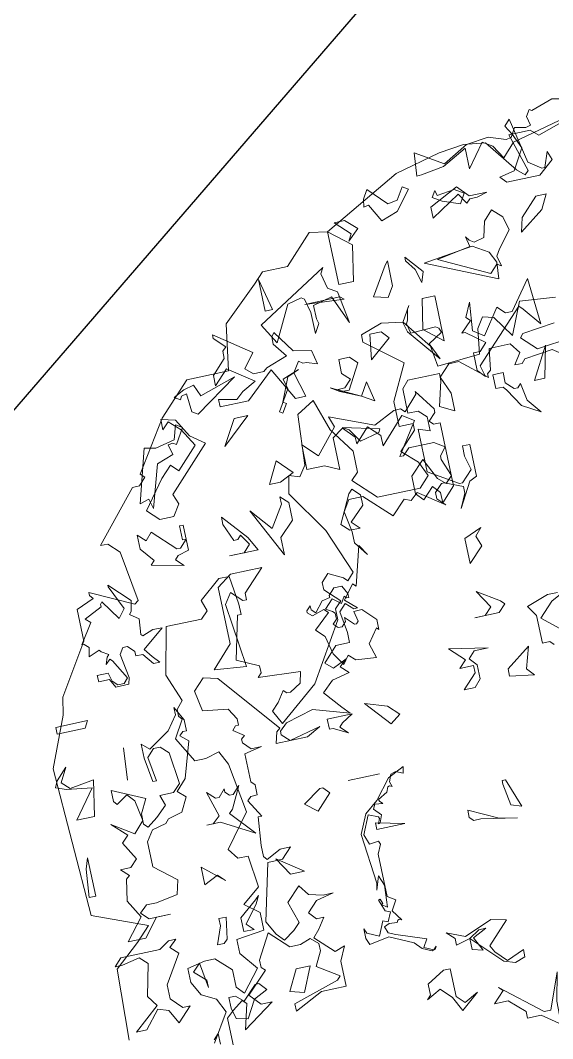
# Model space of a CAD drawing. Header units: millimetres. Extents: x 348 to 2201, y 118 to 1049.
# Drawn here: x 859.181 to 859.528, y 525.465 to 526.129 of the extents above; entities that cross this region are included whole.
import ezdxf

# ---------------------------------------------------------------- set-up
doc = ezdxf.new("R2010")
doc.units = ezdxf.units.MM
doc.layers.add('ARBRE', color=251, linetype='Continuous', lineweight=13)
doc.layers.add('mur vue', color=7, linetype='Continuous', lineweight=13)

# ---------------------------------------------------------------- blocks, each defined once
blk = doc.blocks.new('WMF26', base_point=(0, 0.0008))
at = {"color": 85}
blk.add_lwpolyline([(13.0496, -4.688), (13.0199, -5.387), (12.7721, -5.5977), (12.6346, -5.7369), (13.1582, -5.9476), (13.2233, -7.4181), (13.0199, -7.9055), (12.9837, -8.0792), (12.6708, -8.5666), (12.6708, -8.8803), (12.4963, -8.9527), (12.5251, -8.989), (12.5251, -9.0178), (12.111, -8.8144), (12.0739, -8.8441), (12.1472, -9.3381), (12.2485, -9.4401), (12.3209, -9.4401), (11.8994, -9.9284), (11.8269, -9.9284), (11.7611, -10.0008), (11.7973, -10.037), (11.477, -10.5245), (11.165, -10.8381), (10.75, -10.8381), (10.6776, -11.2893), (10.3277, -11.6096), (10.2264, -11.7108), (9.9786, -11.7108), (9.7028, -11.9875), (9.5274, -11.9578), (8.756, -12.3728), (8.3048, -12.4823), (8.0578, -12.5119), (7.8462, -12.4823), (7.6066, -12.162), (7.5342, -12.097), (7.4979, -12.1332), (7.6066, -12.5119), (7.395, -12.5119), (7.3226, -12.4461), (6.6606, -12.6568)], dxfattribs=at)
at = {"color": 106}
for points in [[(12.2427, -4.5184), (12.1908, -4.5711), (12.1908, -4.4657)], [(8.8441, -3.8045), (8.8441, -3.9132), (9.0836, -4.0886), (9.2211, -4.0886), (9.2211, -4.1536), (9.3677, -4.2919), (9.5052, -4.2919), (9.3965, -4.4006), (9.4327, -4.4377), (9.0474, -4.1174), (8.9816, -4.1174), (8.8441, -4.4665), (8.9091, -4.1899), (8.9091, -4.0515), (8.6325, -3.8045), (8.5238, -3.9132), (8.56, -3.9132), (8.56, -4.2919), (8.5238, -4.2919), (8.5238, -4.1899), (8.2826, -3.942), (8.3492, -3.8045), (8.3492, -3.5641)], [(9.9926, -4.5398), (10.1317, -4.4665), (10.0947, -4.5027), (10.0947, -4.6122), (9.9201, -4.7135), (9.8551, -4.7135), (9.8551, -4.4377), (9.7826, -4.3644), (9.6435, -4.4377), (9.8189, -4.2919), (9.8913, -4.4377), (9.9926, -4.5398), (9.9926, -4.5398)], [(9.6073, -4.9613), (9.7464, -4.9251), (9.7464, -4.9901), (9.8189, -5.0634), (9.6435, -4.9901), (9.3677, -5.0996), (9.2211, -5.0634), (9.4327, -4.8526), (9.3965, -4.7859), (9.2952, -4.6773), (9.1199, -4.7497), (9.1199, -4.6773), (9.2211, -4.641), (9.3315, -4.6773), (9.6073, -4.9613), (9.6073, -4.9613)], [(12.0163, -4.7859), (12.0163, -4.8889), (11.9513, -4.8889), (11.8772, -4.823), (11.7397, -4.9613), (11.7034, -4.9613), (11.6376, -4.8889), (11.7759, -4.823), (11.8772, -4.6484), (11.9875, -4.6773), (12.0163, -4.7859), (12.0163, -4.7859)], [(9.6073, -4.9613), (9.5052, -5.0272), (9.4327, -5.0272), (9.5711, -4.9613), (9.5052, -4.823), (9.6073, -4.8526), (9.6073, -4.9613), (9.6073, -4.9613)], [(11.3173, -5.0272), (11.179, -5.0272), (11.2885, -4.7859), (11.426, -4.823), (11.3173, -5.0272), (11.3173, -5.0272)], [(12.7145, -4.9251), (12.8602, -4.7497), (12.9623, -4.7497), (12.7145, -4.9613), (12.7869, -5.0634), (12.7145, -5.3763), (12.7869, -5.4487), (12.9623, -5.4125), (13.0347, -5.4125), (12.9623, -5.4849), (12.5762, -5.4849), (12.4749, -5.5508), (12.4016, -5.5508), (12.4749, -5.4849), (12.4016, -5.4125), (12.5762, -5.1358), (12.5762, -4.9975), (12.4749, -4.8889), (12.4016, -4.8889), (12.5399, -4.7497), (12.6124, -4.8889), (12.7145, -4.9251), (12.7145, -4.9251)], [(10.2099, -6.4589), (10.3417, -6.3544), (10.4281, -6.1683), (10.3779, -5.6751), (10.3935, -5.6093), (10.3466, -5.7418), (10.3096, -5.6397), (10.3269, -5.4273), (10.3795, -5.4635), (10.3623, -5.4701), (10.3804, -5.5187), (10.3977, -5.5121), (10.3557, -5.3968), (10.3079, -5.3754), (10.3499, -5.2849), (10.3968, -5.3063), (10.4611, -5.1671), (10.5755, -5.2206), (10.5944, -5.27), (10.5953, -5.1737), (10.5697, -5.1079), (10.3721, -5.1408), (10.1433, -5.0346), (10.0799, -4.9621), (9.9893, -4.9201), (9.9547, -4.9333), (9.9432, -4.9572), (9.972, -4.9267), (10.0626, -4.9687), (10.0156, -5.0453), (10.3005, -5.1507), (10.3713, -5.1803), (10.3952, -5.247), (10.3433, -5.2668), (10.2651, -5.2602), (10.2528, -5.2799), (10.2355, -5.2865), (10.2165, -5.2783), (10.2898, -5.3812), (10.2305, -5.4783), (10.3087, -5.5294), (10.3071, -5.9468), (10.2651, -6.0374), (10.2783, -6.072), (10.368, -6.0588), (10.4051, -6.1609), (10.3219, -6.342), (10.2272, -6.3017), (10.2206, -6.2844), (10.2429, -6.2366), (10.2256, -6.2432), (10.1959, -6.3132), (10.2585, -6.3856), (10.2379, -6.4285), (10.1605, -6.421), (10.1861, -6.4474), (10.1927, -6.4647), (10.1004, -6.519), (10.0782, -6.5668), (10.0609, -6.5734), (10.037, -6.5627), (10.0543, -6.6112), (10.0247, -6.6812), (9.9761, -6.6993), (9.9045, -6.6664), (9.8921, -6.7306), (10.0535, -6.6516), (10.2099, -6.4589), (10.2099, -6.4589)], [(12.2995, -5.2009), (12.2271, -5.275), (12.1908, -5.0272), (12.1908, -5.0996), (12.2995, -5.2009), (12.2995, -5.2009)], [(11.9513, -5.587), (11.9513, -5.6595), (11.8772, -5.6595), (11.9134, -5.4487), (11.9513, -5.4125), (12.0163, -5.4125), (11.9513, -5.587), (11.9513, -5.587)], [(11.7397, -5.6232), (11.5651, -5.7624), (11.5289, -5.7986), (11.5651, -5.7253), (11.7034, -5.5508), (11.6376, -5.4849), (11.7397, -5.4849), (11.7397, -5.6232), (11.7397, -5.6232)], [(12.6857, -5.8348), (12.7869, -6.0094), (12.7507, -6.2202), (12.7145, -6.2498), (12.7869, -6.3222), (12.6857, -6.3222), (12.6124, -6.3947), (12.7145, -6.5701), (12.6486, -6.6351), (12.7869, -6.7734), (12.5762, -6.6351), (12.4749, -6.7438), (12.5111, -6.9488), (12.5762, -7.0212), (12.6857, -6.9488), (12.7145, -6.985), (12.7145, -7.0937), (12.4016, -6.9488), (12.4749, -6.8096), (12.4749, -6.7076), (12.4387, -6.6713), (12.3357, -6.7438), (12.2271, -6.8459), (12.2633, -6.9488), (12.125, -6.9488), (12.0525, -7.0212), (12.0888, -7.3333), (12.1612, -7.4066), (12.2271, -7.4066), (12.2995, -7.3333), (12.2633, -7.0937), (12.2995, -7.0937), (12.3357, -7.3333), (12.3357, -7.4724), (12.2633, -7.4066), (12.0525, -7.5449), (11.9513, -7.6832), (11.9513, -7.7556), (11.8772, -7.6173), (11.8772, -7.5086), (11.9134, -7.5086), (11.9513, -7.4724), (11.8772, -7.4066), (11.9875, -7.0575), (12.0888, -6.9488), (12.0163, -6.8821), (12.0888, -6.7438), (12.2271, -6.7076), (12.2633, -6.6713), (12.4016, -6.6351), (12.4749, -6.5338), (12.4749, -6.286), (12.2633, -6.1115), (12.2995, -5.9723), (12.5111, -5.9361), (12.6124, -5.9361), (12.6857, -5.8711), (12.6124, -5.7986), (12.4016, -5.7986), (12.5399, -5.7986), (12.6857, -5.6232), (12.8602, -5.6232), (12.6857, -5.8348), (12.6857, -5.8348)], [(9.3315, -6.0744), (9.3677, -6.1115), (9.3677, -6.1839), (9.0836, -6.0456), (8.9091, -6.0094), (9.259, -6.0744), (9.3315, -6.0744), (9.3315, -6.0744)], [(11.2885, -6.1115), (11.0415, -5.9361), (11.179, -5.9361), (11.2885, -6.1115), (11.2885, -6.1115)], [(12.0163, -6.0094), (12.0163, -6.1839), (11.8121, -6.0094), (11.8772, -6.0744), (12.0163, -6.0094), (12.0163, -6.0094)], [(8.9816, -6.3585), (8.9816, -6.3947), (8.9453, -6.3947), (8.8441, -6.1115), (8.9453, -6.1477), (8.9816, -6.3585), (8.9816, -6.3585)], [(13.1418, -6.1238), (13.1121, -6.3996), (13.0759, -6.5017), (13.0759, -6.1238), (13.1418, -6.1238), (13.1418, -6.1238)], [(10.27, -6.2498), (9.9926, -6.1839), (10.27, -6.1839), (10.27, -6.2498), (10.27, -6.2498)], [(11.8772, -6.5701), (11.8121, -6.5701), (11.7397, -6.6351), (11.8121, -6.8821), (11.7397, -6.8096), (11.7034, -6.8096), (11.6376, -6.8821), (11.6376, -6.8459), (11.6013, -6.8096), (11.5651, -6.8096), (11.4927, -6.8821), (11.6013, -6.6713), (11.6376, -6.6351), (11.426, -6.3947), (11.7397, -6.5701), (11.8772, -6.5701), (11.8772, -6.5701)], [(10.7286, -6.6886), (10.6973, -6.6886), (10.6422, -6.6269), (10.7904, -6.4779), (10.9073, -6.5717), (10.7286, -6.6886), (10.7286, -6.6886)], [(10.1317, -6.7076), (10.4438, -6.7076), (10.1317, -6.7076), (10.1317, -6.7076)], [(12.8898, -7.1587), (13.136, -7.195), (13.2381, -7.232), (13.2093, -7.2971), (13.0998, -7.4066), (13.1731, -7.2682), (13.0998, -7.195), (12.8602, -7.232), (12.9261, -6.8821), (13.0998, -6.8821), (12.8898, -7.1587), (12.8898, -7.1587)], [(9.9201, -7.3333), (9.8189, -7.232), (9.9201, -7.1587), (10.1317, -7.4066), (9.9201, -7.3333), (9.9201, -7.3333)], [(10.517, -7.232), (10.517, -7.3333), (10.27, -7.3333), (10.3787, -7.2682), (10.4149, -7.232), (10.3425, -7.1587), (10.4808, -7.232), (10.517, -7.232), (10.517, -7.232)], [(12.5399, -7.1587), (12.5111, -7.4724), (12.5399, -7.1587), (12.5399, -7.1587)], [(8.6975, -7.4428), (8.4579, -7.6173), (8.5238, -7.4066), (8.4579, -7.3333), (8.6975, -7.3703), (8.6975, -7.4428), (8.6975, -7.4428)], [(9.0178, -7.4724), (9.0178, -7.5449), (9.1561, -7.5449), (9.0836, -7.6173), (9.2211, -7.7556), (8.8441, -7.6832), (8.9816, -7.6832), (9.0474, -7.6173), (8.9816, -7.5449), (8.9816, -7.4066), (9.0474, -7.3333), (9.1561, -7.3333), (9.0178, -7.4724), (9.0178, -7.4724)], [(8.2463, -7.6173), (8.3196, -7.6173), (8.3196, -7.894), (8.3855, -7.996), (8.1739, -8.0685), (8.0726, -8.0685)], [(7.9343, -8.1047), (8.1451, -7.996), (8.2826, -7.8577), (7.9993, -7.6173)], [(8.2101, -7.5811), (8.2463, -7.6173), (8.2463, -7.6173)], [(13.1121, -7.805), (12.7985, -7.805), (12.8363, -7.7392), (13.1121, -7.7392), (13.1121, -7.805), (13.1121, -7.805)], [(10.1894, -7.8981), (10.2478, -7.8182), (10.3277, -7.9401), (10.3697, -8.1204), (10.4495, -8.2011), (10.2898, -8.3443), (10.3277, -8.3814), (10.4495, -8.3443), (10.4915, -8.3814), (10.4915, -8.4028), (10.4495, -8.4448), (10.4495, -8.4028), (10.4117, -8.3649), (10.3277, -8.4653), (10.2478, -8.4826), (10.2478, -8.5032), (10.1894, -8.5666), (10.1087, -8.5666), (10.0667, -8.4826), (10.0667, -8.4448), (10.0873, -8.4448), (10.1087, -8.4653), (10.1474, -8.4028), (10.2272, -8.4653), (10.3112, -8.3814), (10.2478, -8.3443), (10.2272, -8.3229), (10.2272, -8.2644), (10.2692, -8.2225), (10.2272, -8.1796), (10.1894, -8.1796), (10.1474, -8.2225), (10.1474, -8.2644), (10.0667, -8.1796), (10.0453, -8.1796), (10.0247, -8.2011), (10.0453, -8.3023), (9.9654, -8.3023), (9.8444, -8.1796), (9.8444, -8.0784), (9.865, -8.0998), (9.9654, -7.9615), (9.9234, -7.8182), (10.1251, -7.8396), (10.1894, -7.8981), (10.1894, -7.8981)], [(8.8078, -7.996), (8.7337, -8.0685), (8.8441, -8.2439), (8.6325, -8.1047), (8.5962, -8.0685), (8.6687, -7.996), (8.9091, -7.996), (8.8078, -7.996), (8.8078, -7.996)], [(11.2885, -8.2439), (11.2885, -8.8037), (11.1428, -8.9058), (10.8299, -8.9058), (11.0415, -8.695), (11.0415, -8.6292), (11.0777, -8.6292), (11.179, -8.7313), (11.2523, -8.6292), (11.179, -7.996), (11.4927, -8.0323), (11.2885, -8.2439), (11.2885, -8.2439)], [(12.5062, -8.1517), (12.6132, -8.1517), (12.6132, -8.215), (12.5062, -8.215), (12.4839, -8.1294), (12.4387, -8.085), (12.3753, -8.085), (12.3308, -8.1294), (12.4387, -8.3221), (12.4609, -8.3443), (12.5062, -8.2999), (12.4839, -8.3665), (12.4609, -8.3896), (12.5284, -8.4291), (12.5457, -8.4513), (12.6527, -8.4069), (12.6354, -8.4966), (12.675, -8.5361), (12.698, -8.5361), (12.5679, -8.7288), (12.6132, -8.7733), (12.4387, -8.8581), (12.4387, -8.8811), (12.4214, -8.9033), (12.2913, -8.7115), (12.2238, -8.7963), (12.3308, -9.0326), (12.3308, -9.0507), (12.139, -8.8581), (12.1612, -8.751), (12.1843, -8.7288), (12.0995, -8.6662), (12.1167, -8.5139), (12.0995, -8.4966), (11.9924, -8.5361), (11.9019, -8.5361), (12.1167, -8.3665), (12.0542, -8.2826), (11.9924, -8.215), (12.0542, -8.215), (12.139, -8.3221), (12.2065, -8.3221), (12.2065, -8.3665), (12.2682, -8.4291), (12.3135, -8.4291), (12.353, -8.3665), (12.3135, -8.1294), (12.3308, -8.0669), (12.4609, -8.0669), (12.5062, -8.1517), (12.5062, -8.1517)], [(8.6687, -8.8399), (8.7337, -8.7675), (8.6975, -8.6654), (8.8441, -8.5197), (8.8441, -8.7675), (8.6687, -8.8399), (8.6687, -8.8399)], [(10.6554, -9.2549), (10.517, -9.4665), (10.517, -9.5389), (10.4438, -9.4665), (10.4438, -9.2911), (10.5903, -9.1528), (10.5903, -8.9783), (10.8299, -9.4665), (10.6554, -9.2549), (10.6554, -9.2549)], [(9.9926, -9.1528), (9.8551, -9.4294), (9.8189, -9.4665), (9.7464, -9.3932), (9.7464, -9.2911), (9.8913, -9.1528), (9.8189, -9.0804), (9.9201, -9.0804), (9.9926, -9.1528), (9.9926, -9.1528)], [(10.9682, -9.0804), (10.9024, -9.1528), (10.9682, -9.2549), (11.0044, -9.2187), (11.0415, -9.2187), (11.1139, -9.3932), (11.1139, -9.4665), (10.9024, -9.2187), (10.8299, -9.0804), (11.1139, -9.0804), (10.9682, -9.0804), (10.9682, -9.0804)], [(11.8409, -9.1899), (11.9513, -9.3273), (11.9513, -9.4665), (11.8772, -9.3932), (11.8121, -9.4665), (11.6013, -9.2549), (11.5651, -9.2549), (11.4927, -9.3273), (11.5289, -9.3273), (11.5289, -9.4665), (11.4927, -9.4665), (11.4927, -9.2187), (11.6013, -9.1899), (11.6376, -9.1528), (11.5651, -9.0804), (11.8772, -9.1528), (11.8409, -9.1899), (11.8409, -9.1899)], [(9.0474, -9.3273), (9.1561, -9.2187), (9.2211, -9.2911), (9.2211, -9.4665), (9.0836, -9.604), (8.9816, -9.3932), (8.9091, -9.3273), (8.8441, -9.3932), (8.9091, -9.5678), (8.9091, -9.604), (8.8441, -9.6773), (8.9453, -9.7423), (9.1923, -9.7423), (9.259, -9.6773), (9.2952, -9.6773), (9.0836, -9.9901), (9.1923, -10.0626), (9.4327, -9.8148), (9.4327, -9.9177), (9.5422, -10.0263), (9.6797, -9.888), (9.6797, -9.9539), (9.7826, -10.0626), (9.8913, -9.9901), (9.8913, -9.6773), (10.0296, -9.7423), (10.2042, -9.7423), (10.2042, -9.9901), (10.0659, -9.851), (9.8551, -10.0914), (9.8913, -10.2009), (9.469, -10.0263), (9.259, -10.1284), (9.1923, -10.1284), (9.1561, -10.0914), (9.0178, -10.2371), (9.0178, -10.2659), (8.8729, -10.0626), (8.8729, -10.0263), (8.9453, -9.9539), (8.9091, -9.9177), (8.8441, -9.9177), (8.8441, -9.2911), (8.9816, -9.1528), (8.9816, -9.2549), (9.0474, -9.3273), (9.0474, -9.3273)], [(11.8121, -9.6773), (11.6013, -9.9539), (11.4927, -10.0626), (11.426, -9.9901), (11.216, -10.2009), (11.3173, -10.3763), (11.426, -10.4775), (11.4927, -10.4125), (11.4927, -10.5137), (11.3535, -10.4775), (11.2523, -10.3022), (11.1139, -10.2009), (11.5289, -9.7785), (11.4927, -9.6773), (11.5651, -9.5678), (11.7034, -9.5678), (11.8121, -9.6773), (11.8121, -9.6773)], [(10.4808, -9.888), (10.3425, -9.7423), (10.4808, -9.6773), (10.5903, -9.6773), (10.4808, -9.888), (10.4808, -9.888)], [(11.3939, -10.2462), (11.4252, -10.2659), (11.4713, -10.2602), (11.4474, -10.1597), (11.6137, -10.0996), (11.7421, -9.6838), (11.766, -9.7835), (11.8599, -9.7563), (11.7084, -10.2783), (11.5964, -10.2519), (11.4062, -10.2964), (11.3642, -10.4339), (11.3025, -10.396), (11.3939, -10.2462), (11.3939, -10.2462)], [(8.1451, -10.0914), (8.1739, -10.1284), (8.2463, -10.1284), (8.2463, -10.2659), (8.1451, -10.2659), (8.1451, -10.1647), (8.0726, -10.0914), (8.0356, -10.0914), (7.9993, -10.1284), (7.9705, -9.9539), (7.861, -9.8148), (8.0356, -9.9177), (8.1451, -10.0914), (8.1451, -10.0914)], [(9.6377, -9.9053), (9.7217, -10.0338), (9.7835, -10.0716), (9.4286, -9.9811), (9.4476, -9.9506), (9.6377, -9.9053), (9.6377, -9.9053)], [(7.6865, -10.4413), (7.7589, -10.1284), (7.861, -10.1284), (7.6865, -10.4413), (7.6865, -10.4413)], [(10.6554, -10.3763), (10.9386, -10.1284), (10.7937, -10.3763), (10.6554, -10.3763), (10.6554, -10.3763)], [(8.3855, -10.5137), (8.3196, -10.5137), (8.2463, -10.5862), (8.4217, -10.7245), (8.4579, -10.7245), (8.3492, -10.8266), (8.3855, -10.8637), (8.3196, -11.0012), (8.3492, -10.7245), (8.2463, -10.6521), (8.0726, -10.8999), (7.9993, -10.8266), (7.9343, -10.8266), (7.7227, -11.1107), (7.6865, -10.6521), (7.8248, -10.8266), (7.861, -10.8637), (8.3492, -10.3763), (8.3196, -10.2659), (8.3855, -10.3392), (8.3855, -10.5137), (8.3855, -10.5137)], [(9.5373, -10.331), (9.7324, -10.4174), (9.8189, -10.4709), (9.5373, -10.331), (9.4607, -10.4545), (9.4204, -10.2577), (9.5373, -10.331), (9.5373, -10.331)], [(10.2964, -10.4322), (10.2651, -10.4133), (10.3186, -10.3269), (10.3499, -10.3458), (10.2239, -10.5492), (10.247, -10.6496), (10.0815, -10.7097), (10.1976, -10.6611), (10.2964, -10.4322), (10.2964, -10.4322)], [(9.7464, -10.4413), (9.6797, -10.4413), (9.6073, -10.5137), (9.6797, -10.5862), (9.6797, -10.7245), (9.5711, -10.7245), (9.5052, -10.6521), (9.6435, -10.4125), (9.7168, -10.4125), (9.7464, -10.4413), (9.7464, -10.4413)], [(10.3425, -10.7616), (10.6191, -10.5137), (10.9024, -10.5137), (10.9024, -10.5862), (10.7278, -10.55), (10.6554, -10.6158), (10.517, -10.6883), (10.7649, -10.8637), (10.9024, -10.7245), (10.9024, -10.8266), (10.7649, -10.9649), (10.7649, -11.0374), (10.7278, -11.0736), (10.8299, -11.1765), (10.8299, -11.2127), (10.4808, -10.9649), (10.5903, -10.8266), (10.517, -10.7616), (10.4149, -10.7616), (10.3787, -10.7904), (10.168, -10.8637), (10.27, -11.0012), (10.27, -11.0736), (10.2404, -11.1107), (10.0947, -10.8999), (9.9201, -10.8637), (9.8913, -10.7245), (9.9926, -10.7616), (10.0296, -10.7616), (10.0659, -10.7904), (10.1317, -10.6883), (10.0659, -10.4413), (10.168, -10.4413), (10.3425, -10.7616), (10.3425, -10.7616)], [(8.9231, -11.0629), (8.9453, -10.9567), (8.9643, -10.9262), (8.9404, -10.8258), (8.6942, -10.8365), (8.6638, -10.8176), (8.6481, -10.7739), (8.7873, -10.6875), (8.7156, -10.5245), (8.9717, -10.8455), (8.9956, -10.9452), (8.9033, -11.0934), (8.9231, -11.0629), (8.9231, -11.0629)], [(11.1798, -10.5245), (11.1963, -10.7056), (11.2465, -10.6941), (11.2654, -10.6628), (11.3206, -10.6973), (11.2119, -10.75), (11.1123, -10.7739), (11.0637, -10.6578), (10.7039, -10.7698), (11.1246, -10.4907), (11.1798, -10.5245), (11.1798, -10.5245)], [(9.2211, -10.8999), (9.1561, -10.8266), (9.3677, -10.6521), (9.3315, -10.8999), (9.2211, -10.8999), (9.2211, -10.8999)], [(8.7626, -11.1329), (8.6391, -11.1329), (8.6391, -10.6875), (8.8194, -10.8365), (8.7626, -11.1329), (8.7626, -11.1329)], [(7.0995, -12.5457), (7.5803, -12.4321), (7.7029, -12.302), (7.782, -12.437), (7.875, -12.4946), (8.0496, -12.2682), (8.0504, -12.4749), (8.2941, -12.3423), (8.5189, -12.3102), (8.5658, -12.3045), (8.5452, -12.5325), (8.2784, -12.367), (8.0314, -12.5053), (7.81, -12.5309), (7.642, -12.4708), (7.5926, -12.4823), (7.5391, -12.5687), (7.4329, -12.5457), (7.3827, -12.558), (7.4033, -12.6478), (7.3654, -12.7095), (7.3407, -12.6947), (7.1258, -12.7663), (6.9134, -12.7211)], [(9.641, -11.4219), (9.5546, -11.3683), (9.5019, -11.053), (9.6204, -11.3321), (9.8106, -11.2868), (9.8065, -11.1559), (9.7942, -11.1049), (9.8477, -11.0184), (9.8493, -11.2251), (9.8823, -11.3651), (9.9127, -11.384), (10.0527, -11.3511), (10.2314, -11.0077), (10.3474, -11.2078), (9.6427, -11.6285), (9.6764, -11.5725), (9.641, -11.4219), (9.641, -11.4219)], [(7.9952, -11.1658), (7.9804, -11.3272), (8.0331, -11.4367), (8.1813, -11.5281), (8.6736, -11.4647), (7.9952, -11.1658), (7.9952, -11.1658)], [(8.5378, -11.4713), (8.2035, -11.5314), (8.2274, -11.6326), (8.1986, -11.5906), (8.1541, -11.5618), (8.0529, -11.5865), (8.0133, -11.7413), (7.9244, -11.8343), (7.8306, -11.7454), (7.7976, -11.6088), (7.9285, -11.4474), (7.9672, -11.3848), (7.9434, -11.2835), (7.9837, -11.3082), (8.0611, -11.2333), (8.5378, -11.4713), (8.5378, -11.4713)], [(9.0474, -11.5248), (9.0178, -11.561), (9.0178, -11.3148), (9.0836, -11.2127), (9.2211, -11.249), (9.0474, -11.5248), (9.0474, -11.5248)], [(8.8441, -11.5248), (8.8441, -11.561), (8.6975, -11.3873), (8.7337, -11.2852), (8.77, -11.4235), (8.8441, -11.5248), (8.8441, -11.5248)], [(9.5422, -11.3148), (9.5052, -11.2852), (9.8913, -11.3148), (9.5422, -11.3148), (9.5422, -11.3148)], [(10.2799, -11.6458), (10.2075, -11.3321), (10.2799, -11.3321), (10.2799, -11.6458), (10.2799, -11.6458)], [(9.3817, -11.4342), (9.5274, -11.4342), (9.5274, -11.9578), (9.3166, -11.7841), (9.3817, -11.4342), (9.3817, -11.4342)], [(7.4757, -11.8747), (7.3736, -11.8747), (7.4469, -11.7364), (7.6865, -11.561), (7.6503, -11.7001), (7.4757, -11.8747), (7.4757, -11.8747)], [(9.4451, -12.0303), (9.343, -12.0303), (9.2343, -11.9274), (9.343, -11.8261), (9.3068, -11.8912), (9.4451, -12.0303), (9.4451, -12.0303)], [(8.2101, -12.1225), (8.1088, -12.013), (7.9343, -12.013), (8.0356, -11.9834), (8.1088, -11.9834), (8.1451, -11.9471), (8.2101, -12.0492), (8.4942, -11.8747), (8.4942, -11.9834), (8.2101, -12.1225), (8.2101, -12.1225)], [(8.2076, -11.9554), (8.3764, -12.0171), (8.4629, -12.0706), (8.4242, -12.1324), (8.4126, -12.0822), (8.2373, -12.1027), (8.1508, -12.0492), (8.2076, -11.9554), (8.2076, -11.9554)], [(8.8243, -12.0114), (8.9898, -11.9513), (9.0845, -12.1299), (9.1339, -12.1184), (9.1207, -12.195), (9.0672, -12.2814), (8.8976, -12.1003), (8.8013, -12.1176), (8.728, -12.2345), (8.6728, -12.2007), (8.8243, -12.0114), (8.8243, -12.0114)], [(7.7779, -12.1274), (7.6297, -12.1579), (7.5119, -12.3621), (7.5737, -12.5111), (7.6297, -12.6033), (7.5737, -12.6593), (7.4815, -12.2139), (7.3629, -12.1274), (7.3325, -12.1274), (7.2765, -12.2756), (7.246, -12.1892), (7.3942, -12.0657), (7.7219, -12.0657), (7.7779, -12.1274), (7.7779, -12.1274)]]:
    blk.add_lwpolyline(points, dxfattribs=at)
at = {"color": 63}
for points in [[(12.0706, -4.7612), (12.1357, -4.8996), (12.274, -4.972), (12.3464, -5.1103), (12.3464, -5.2495), (12.1727, -5.2857), (12.0706, -5.2857), (11.9249, -5.1465), (11.9249, -4.972), (11.859, -4.8996), (11.6853, -5.1103), (11.8228, -5.2857), (11.8228, -5.4232), (11.547, -5.4594), (11.547, -5.634), (11.6853, -5.7443), (11.5108, -5.8818), (11.547, -6.1946), (11.6483, -6.1946), (11.7216, -6.2967), (11.4737, -6.617), (11.547, -7.1044), (11.6121, -7.2427), (11.7504, -7.2065), (11.859, -7.2065), (11.9982, -7.4543), (11.8953, -7.628), (11.9249, -7.6643), (11.9249, -7.7301), (11.859, -7.8034), (11.962, -8.0792), (11.859, -8.5378), (11.5108, -8.5378), (11.4375, -8.6028), (11.4737, -8.7132), (11.263, -8.8869), (11.1609, -8.8869), (11.1246, -8.6028), (11.1246, -8.5016), (11.1609, -8.5016), (11.263, -8.0792), (11.0522, -7.9779), (11.0522, -7.9055), (11.0884, -7.8684), (10.6735, -7.8396), (10.7031, -7.7301), (10.8118, -7.6643), (10.848, -7.6643), (10.8768, -7.6939), (10.9501, -7.5918), (11.0226, -7.5193), (10.9501, -7.381), (10.564, -7.6939), (10.2157, -8.2546), (10.2157, -8.3632), (10.1498, -8.4291), (10.2882, -8.5666), (10.2882, -8.6407), (10.2157, -8.7132), (10.0766, -8.6407), (10.0403, -8.6028), (9.9745, -8.6769), (10.1498, -9.1281), (10.4257, -9.5496), (10.3894, -9.7242), (10.2882, -9.688), (10.2157, -9.7892), (10.1787, -10.284), (10.0041, -10.387), (9.902, -10.0733), (9.7283, -9.8255), (9.7283, -9.6155), (9.8008, -9.5496), (9.5892, -9.3381), (9.1668, -9.3381), (9.0655, -9.4401), (9.1306, -9.5859), (9.2771, -9.7242), (9.1018, -9.8996), (9.1018, -9.9646), (9.2401, -9.9646), (9.2401, -10.2116), (9.0655, -10.5607), (9.4146, -10.8381), (9.4146, -10.9106), (9.203, -10.983), (8.9931, -10.9468), (8.7823, -10.6628), (8.7519, -10.4594), (8.3303, -10.4882), (8.2941, -10.736), (8.2282, -10.8381), (8.1195, -10.8085), (7.9812, -10.5977), (7.8429, -10.9106), (7.4938, -10.8744)], [(7.5597, -10.634), (7.8791, -10.5977), (7.9088, -10.5607), (7.7696, -10.4232), (7.4205, -10.4594)], [(7.3843, -10.2116), (7.6321, -10.387), (7.9088, -10.3507), (7.945, -10.3145), (8.0175, -10.3145), (7.945, -10.4232), (8.0175, -10.5245), (8.2282, -10.5245), (8.2579, -10.3145), (8.2941, -10.284), (8.2941, -10.2478), (8.5419, -10.4594), (8.6432, -10.4594), (8.7519, -10.3507), (8.6794, -10.1754), (8.6794, -10.0008), (8.8185, -10.0733), (8.7519, -10.3145), (8.7519, -10.387), (9.0655, -10.387), (9.1306, -10.3145), (9.1306, -10.0733), (9.0293, -10.0733), (8.956, -10.0008), (8.956, -9.8625), (9.0655, -9.8996), (9.0655, -9.4772), (8.7823, -9.3018), (8.7519, -9.3018), (8.6432, -9.4113), (8.6794, -9.5496), (8.6794, -9.6517), (8.6069, -9.6517), (8.6069, -9.3381), (8.6794, -9.3018), (8.8185, -9.0622), (8.7519, -9.2006), (8.7519, -9.2656), (8.9272, -9.3381), (8.956, -9.3381), (9.0293, -9.2656), (9.0293, -9.2006), (8.956, -9.1281), (9.203, -9.3018), (9.2771, -9.2368), (9.3422, -9.2656), (9.4805, -9.1281), (9.7283, -9.3751), (9.8658, -9.3751), (9.9382, -9.2656), (9.902, -9.0622), (9.902, -8.9527), (9.8008, -8.8144), (9.8658, -8.9165), (9.9745, -8.5378), (10.0041, -8.5666), (10.1128, -8.4291), (10.0041, -8.327), (10.0403, -8.327), (10.1128, -8.3929), (10.1787, -8.327), (10.1498, -8.1154), (10.1498, -8.0142), (10.2882, -8.0142), (10.4257, -7.8684), (10.3532, -7.8034), (10.2157, -7.8684), (10.2882, -7.8034), (10.2157, -7.7301), (10.3894, -7.6939), (10.4989, -7.5918), (10.3532, -7.4181), (10.2882, -7.344), (10.6372, -7.4543), (10.9131, -7.381), (10.9863, -7.3152), (10.9863, -7.2789), (10.9131, -7.2065), (10.601, -7.2789), (10.7393, -7.2065), (11.0522, -7.2065), (11.0226, -7.3152), (10.9863, -7.344), (11.4737, -7.9417), (11.6121, -7.9779), (11.7216, -7.8684), (11.6853, -7.6643), (11.4375, -7.628), (11.3716, -7.5193), (11.3716, -7.4543), (11.4013, -7.4543), (11.4375, -7.4181), (11.3354, -7.344), (11.3716, -7.3152), (11.3716, -7.2789), (11.2992, -7.2065), (11.1971, -7.2065), (11.3716, -7.1703), (11.3716, -6.8928), (11.3354, -6.8566), (11.3354, -6.7553), (11.4013, -6.7553), (11.4375, -6.7191), (11.3354, -6.5445), (11.3716, -6.5445), (11.4013, -6.2679), (11.4013, -6.1584), (11.3716, -6.1222), (11.2267, -6.1946), (11.1246, -6.1946), (11.2267, -6.0934), (11.3716, -6.0934), (11.5108, -5.5327), (11.4375, -5.3944), (11.3716, -5.3219), (11.263, -5.3944), (11.1971, -5.4594), (11.263, -5.671), (11.1246, -5.8093), (11.0522, -5.7072), (10.9131, -5.671), (10.8118, -5.671), (10.9863, -5.634), (11.0884, -5.5327), (11.0226, -5.4594), (10.9501, -5.4594), (11.0226, -5.3581), (11.0884, -5.2857), (10.9131, -5.1103), (10.8118, -5.1465), (10.8768, -5.0091), (10.8768, -4.7612), (11.1246, -4.7612), (11.4013, -4.6229), (11.4013, -4.6954), (10.9501, -4.8345), (10.9131, -4.8707), (11.1246, -5.0091), (11.0522, -5.1465), (11.0522, -5.219), (11.1246, -5.2857), (11.2267, -5.2495), (11.3354, -5.2495), (11.5108, -5.4232), (11.6483, -5.1828), (11.6483, -5.1103), (11.6121, -5.0741), (11.8228, -4.8707), (11.7216, -4.7612), (11.6121, -4.7612), (11.9249, -4.5505), (11.859, -4.7975), (11.8953, -4.8345), (11.9982, -4.7612), (12.0706, -4.6954), (12.0706, -4.1717)], [(12.2452, -4.4846), (12.0706, -4.7612), (12.0706, -4.7612)]]:
    blk.add_lwpolyline(points, dxfattribs=at)
blk = doc.blocks.new('T2_02')
at = {"xscale": 0.3499999999999943, "yscale": 0.3499999999999943, "zscale": 0.3499999999999943}
blk.add_blockref('WMF26', (-2.2399, 1.997), dxfattribs=at)

msp = doc.modelspace()

# ---------------------------------------------------------------- hatches: boundary and pattern name
at = {"layer": 'mur vue'}
h = msp.add_hatch(dxfattribs=at)
h.set_pattern_fill('AR-HBONE', color=256, scale=0.001, angle=63.03737)
h.set_pattern_definition([(90, (873.67925, 706.85885), (-0.1016, 0.1016), [0.3048, -0.1016]), (180, (873.67925, 706.96045), (-0.1016, 0.1016), [0.3048, -0.1016])])
edge = h.paths.add_edge_path()
edge.add_line((862.7318, 531.74952), (862.7453, 534.19203))
edge.add_line((862.7453, 534.19203), (862.65275, 534.22111))
edge.add_line((862.65275, 534.22111), (860.59846, 534.54347))
edge.add_line((860.59846, 534.54347), (859.9849, 534.61596))
edge.add_line((859.9849, 534.61596), (859.96278, 530.6137))
edge.add_line((859.96278, 530.6137), (859.98357, 530.63954))
edge.add_line((859.98357, 530.63954), (860.10277, 530.69626))
edge.add_arc((896.72046, 531.81737), 36.63485, 181.512546, 181.753655, ccw=False)
edge.add_arc((861.87508, 531.26279), 1.82394, 180.18311, 193.06866, ccw=False)
edge.add_arc((860.1371, 531.26512), 0.08634, 144.20741, 185.42061, ccw=False)
edge.add_arc((859.92301, 531.41948), 0.17759, 324.20741, 356.90503)
edge.add_arc((860.75642, 531.37442), 0.65703, 164.94761, 176.90503, ccw=False)
edge.add_arc((860.32162, 531.50572), 0.20352, 115.69392, 168.85741, ccw=False)
edge.add_arc((860.90626, 530.17072), 1.66081, 92.89449, 113.90049, ccw=False)
edge.add_arc((860.90626, 530.17072), 1.66081, 71.88849, 92.89449, ccw=False)
edge.add_arc((861.35326, 531.55788), 0.20352, 48.23649, 70.09505, ccw=False)
edge.add_arc((858.56404, 531.10858), 2.98591, 356.72079, 371.61394, ccw=False)
edge.add_arc((861.38452, 530.86184), 0.17759, -7.27559, 25.31603, ccw=False)
edge.add_line((861.56069, 530.83935), (861.50077, 530.37003))
edge.add_line((861.50077, 530.37003), (861.48861, 529.90708))
edge.add_line((861.48861, 529.90708), (861.49288, 529.727))
edge.add_line((861.49288, 529.727), (861.70733, 529.82326))
edge.add_arc((825.10861, 528.19658), 36.63485, 362.544915, 363.421508)
edge.add_line((861.67816, 530.38299), (861.67424, 530.38196))
edge.add_line((861.67424, 530.38196), (861.64477, 530.35289))
edge.add_arc((825.10861, 528.19658), 36.59974, 362.680227, 363.377594, ccw=False)
edge.add_arc((861.61509, 529.90555), 0.05328, 294.17362, 362.68023, ccw=False)
edge.add_line((861.6369, 529.85695), (861.55888, 529.82193))
edge.add_arc((861.55234, 529.83651), 0.01598, 181.38705, 294.17362, ccw=False)
edge.add_line((861.53636, 529.83612), (861.53489, 529.89697))
edge.add_line((861.53489, 529.89697), (861.54704, 530.35992))
edge.add_line((861.54704, 530.35992), (861.59761, 530.75599))
edge.add_line((861.59761, 530.75599), (861.65575, 530.7302))
edge.add_arc((825.10861, 528.19658), 36.63485, 361.512546, 363.965665, ccw=False)
edge.add_arc((858.58575, 528.59222), 3.19643, 362.95474, 370.29703, ccw=False)
edge.add_arc((861.69197, 528.74883), 0.08634, 324.20741, 365.42061, ccw=False)
edge.add_arc((861.67605, 528.69018), 0.08634, 324.20742, 365.4206, ccw=False)
edge.add_arc((861.89014, 528.53581), 0.17759, 144.20741, 176.90502)
edge.add_line((861.7128, 528.5454), (861.69633, 528.39398))
edge.add_arc((861.53424, 528.40499), 0.16246, 291.23998, 356.11402, ccw=False)
edge.add_arc((860.86657, 530.12279), 2.00546, 274.09616, 291.24, ccw=False)
edge.add_arc((860.95058, 530.12703), 2.00546, 254.55427, 271.69282, ccw=False)
edge.add_arc((860.42841, 528.24906), 0.05633, 159.54128, 257.76831, ccw=False)
edge.add_line((860.37563, 528.26875), (860.42802, 528.3743))
edge.add_arc((860.47574, 528.35061), 0.05328, 75.50805, 153.60039, ccw=False)
edge.add_arc((860.95047, 530.18729), 1.84376, 255.50806, 271.49629)
edge.add_arc((860.8606, 530.18275), 1.84376, 274.29269, 290.28092)
edge.add_arc((861.51816, 528.40332), 0.05328, 32.18851, 110.28091, ccw=False)
edge.add_line((861.56325, 528.4317), (861.62159, 528.33901))
edge.add_arc((860.86851, 530.14849), 1.95993, 274.02944, 292.59646, ccw=False)
edge.add_arc((860.94605, 530.15241), 1.95993, 253.19252, 271.75954, ccw=False)
edge.add_line((860.37933, 528.2762), (860.37563, 528.26875))
edge.add_arc((860.42841, 528.24906), 0.05633, 159.54128, 257.76831)
edge.add_arc((860.45958, 528.35065), 0.16246, 189.67491, 254.61424, ccw=False)
edge.add_line((860.29942, 528.32335), (860.26776, 528.47234))
edge.add_arc((860.0923, 528.44491), 0.17759, 368.88395, 401.58156)
edge.add_arc((860.28973, 528.62008), 0.08634, 180.36837, 221.58156, ccw=False)
edge.add_arc((860.26806, 528.67673), 0.08634, 182.8345, 221.49429, ccw=False)
edge.add_arc((863.37414, 528.83433), 3.19643, 175.49195, 182.90267, ccw=False)
edge.add_arc((896.72047, 531.81737), 36.63485, 181.823311, 184.27643, ccw=False)
edge.add_line((860.10416, 530.65175), (860.0884, 530.64275))
edge.add_line((860.0884, 530.64275), (860.09673, 530.62242))
edge.add_line((860.09673, 530.62242), (859.96255, 530.57161))
edge.add_line((859.96255, 530.57161), (859.91862, 522.62613))
edge.add_line((859.91862, 522.62613), (859.91335, 521.67265))
edge.add_line((859.91335, 521.67265), (858.49114, 522.52412))
edge.add_line((858.49114, 522.52412), (859.89435, 521.64366))
edge.add_line((859.89435, 521.64366), (859.39921, 518.3706))
edge.add_line((859.39921, 518.3706), (861.54884, 518.0344))
edge.add_line((861.54884, 518.0344), (862.11357, 521.6453))
edge.add_line((862.11357, 521.6453), (862.11622, 521.64532))
edge.add_line((862.11622, 521.64532), (862.13384, 521.97654))
edge.add_line((862.13384, 521.97654), (862.7318, 531.74952))
h.paths.add_polyline_path([(860.0327, 525.50843), (860.03178, 525.5127), (860.02505, 525.51702), (860.01531, 525.51494), (860.01748, 525.49078), (860.02228, 525.48919), (860.03103, 525.50236)], flags=16)
h.paths.add_polyline_path([(859.97608, 525.93521), (859.9737, 525.9347), (859.97421, 525.93232)], flags=16)
h.paths.add_polyline_path([(860.04687, 525.78837), (860.03984, 525.78241), (860.043, 525.77873), (860.04605, 525.77848), (860.03907, 525.77252), (860.04669, 525.76539), (860.05344, 525.76796), (860.05511, 525.7678), (860.05472, 525.76303), (860.05304, 525.76318), (860.04789, 525.75874), (860.04696, 525.74719), (860.05007, 525.7435), (860.0571, 525.74975), (860.05134, 525.74202), (860.05818, 525.73382), (860.05564, 525.73168), (860.06352, 525.7276), (860.06657, 525.72735), (860.04227, 525.71119), (860.04547, 525.69938), (860.04999, 525.69645), (860.0533, 525.70213), (860.07021, 525.66979), (860.06353, 525.66588), (860.05638, 525.65485), (860.0607, 525.64628), (860.05594, 525.64526), (860.05207, 525.66343), (860.05733, 525.67399), (860.04189, 525.70484), (860.03978, 525.70307), (860.03989, 525.70299), (860.04044, 525.70996), (860.03002, 525.72214), (860.03015, 525.72212), (860.04645, 525.72074), (860.04837, 525.72233), (860.0361, 525.73639), (860.02635, 525.73889), (860.02788, 525.75716), (860.01948, 525.75596), (860.0356, 525.7893)], flags=16)
h.paths.add_polyline_path([(860.00542, 525.84295), (860.0048, 525.83558), (859.98352, 525.82589), (859.98417, 525.82488)], flags=16)
h.paths.add_polyline_path([(860.01068, 525.86182), (859.99847, 525.84222), (859.98733, 525.84938), (859.99257, 525.85795)], flags=16)
h.paths.add_polyline_path([(859.961, 525.9762), (859.95913, 525.96376), (859.95092, 525.96698), (859.92877, 525.95661), (859.92918, 525.95471), (859.91721, 525.95464), (859.9163, 525.95891), (859.93547, 525.963), (859.9471, 525.97323)], flags=16)
h.paths.add_polyline_path([(860.01478, 525.81374), (860.00433, 525.80524), (859.991, 525.81076), (860.00505, 525.81455)], flags=16)
h.paths.add_polyline_path([(859.90537, 525.98494), (859.90603, 525.98187), (859.90431, 525.98331), (859.89559, 525.96997), (859.88323, 525.97889), (859.89179, 525.9842), (859.89002, 525.99253), (859.88417, 525.99637), (859.88345, 526.00662), (859.88686, 526.00734), (859.8869, 525.99579), (859.88972, 525.99393), (859.89695, 526.00085), (859.89974, 526.00472), (859.89697, 525.99496), (859.91141, 525.98658), (859.90564, 525.98535)], flags=17)
h.paths.add_polyline_path([(859.93389, 526.00336), (859.92149, 525.99574), (859.91193, 525.9937), (859.91957, 526.00477)], flags=17)
h.paths.add_polyline_path([(859.93833, 525.92693), (859.93737, 525.91977), (859.92932, 525.91302), (859.91978, 525.91347), (859.91064, 525.91152), (859.92449, 525.92397)], flags=16)
h.paths.add_polyline_path([(860.07087, 525.63149), (860.06562, 525.61743), (860.05651, 525.62142), (860.04427, 525.5993), (860.05255, 525.63624), (860.06055, 525.62929)], flags=16)
h.paths.add_polyline_path([(860.00183, 525.68422), (860.00108, 525.68189), (860.0045, 525.68365)], flags=16)
h.paths.add_polyline_path([(859.8015, 526.00229), (859.80765, 525.99337), (859.78975, 525.98955)], flags=17)
h.paths.add_polyline_path([(859.86265, 526.01642), (859.85918, 526.00884), (859.86169, 525.99705), (859.86659, 525.98945), (859.86524, 525.98046), (859.87051, 525.96499), (859.86533, 525.95459), (859.8647, 525.94247), (859.8363, 525.94132), (859.83415, 525.93889), (859.83126, 525.94076), (859.7792, 525.90616), (859.78084, 525.90394), (859.76453, 525.90749), (859.75741, 525.90459), (859.75902, 525.89521), (859.74317, 525.88363), (859.75001, 525.89159), (859.75348, 525.92088), (859.73877, 525.93239), (859.76531, 525.94306), (859.76517, 525.94815), (859.76509, 525.94834), (859.75336, 525.96345), (859.77777, 525.96459), (859.77986, 525.96941), (859.75849, 525.98537), (859.76131, 525.97985), (859.77863, 525.98418), (859.78815, 525.98011), (859.78168, 525.96488), (859.7874, 525.96243), (859.76215, 525.96235), (859.76169, 525.95683), (859.76424, 525.95047), (859.76741, 525.94912), (859.77193, 525.95099), (859.76952, 525.93736), (859.80351, 525.92726), (859.83944, 525.95687), (859.82297, 525.96873), (859.82726, 525.9706), (859.82476, 525.98233), (859.8503, 525.98778), (859.84727, 525.98357), (859.85046, 525.97555), (859.85243, 525.9745), (859.8569, 525.98563), (859.84889, 525.9911), (859.85379, 525.99356), (859.85086, 526.0139)], flags=17)

# ---------------------------------------------------------------- linework, layer by layer
msp.add_line((859.94147, 526.76009), (858.47017, 525.05821))

# ---------------------------------------------------------------- block references
at = {"layer": 'ARBRE', "xscale": 0.1918409178794671, "yscale": 0.1918409178794671, "zscale": 0.1918409178794671, "rotation": 192.0494678726684}
msp.add_blockref('T2_02', (859.67417, 525.62431), dxfattribs=at)

doc.saveas('drawing.dxf')
